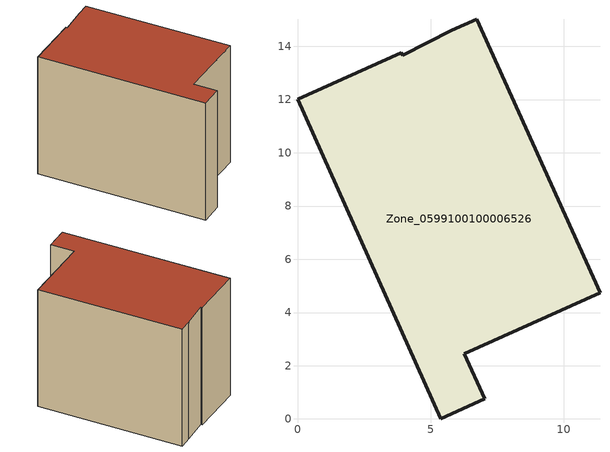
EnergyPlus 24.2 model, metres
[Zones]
Zone_0599100100006526
 floor ground (C_G): 0,12.01 3.9,13.76 3.95,13.66 5.79,14.6 6.74,15.03 11.37,4.74 6.27,2.45 7.03,0.76 5.38,0 z0
 wall outside (C_F): 3.95,13.66 3.9,13.76 0,12.01 5.38,0 7.03,0.76 6.27,2.45 11.37,4.74 6.74,15.03 5.79,14.6 3.95,13.66 z0:9.69
 roof outside (C_R): 3.9,13.76 0,12.01 5.38,0 7.03,0.76 6.27,2.45 11.37,4.74 6.74,15.03 5.79,14.6 3.95,13.66 z9.69
[BUILDING]
Pand.0599100100006526: North Axis=0; Terrain=City; Loads Convergence Tolerance Value=0.04; Temperature Convergence Tolerance Value=0.4; Solar Distribution=FullExterior; Maximum Number of Warmup Days=25; Minimum Number of Warmup Days=1
[Site:Location]
Rotterdam.The.Hague.AP_ZH_NLD Design_Conditions: Latitude=51.96; Longitude=4.45; Time Zone=1; Elevation=-4.5
[SITE:GROUNDTEMPERATURE:BUILDINGSURFACE]
18, 18, 18, 18, 18, 18, 18, 18, 18, 18, 18, 18
[MATERIAL] Thermal Absorptance=0.9; Solar Absorptance=0.7; Visible Absorptance=0.7
Name | Roughness | Thickness | Conductivity | Density | Specific Heat
G.TC.2015-2018 | MediumSmooth | 0.15 | 0.0428571 | 540 | 1210
F.TC.2015-2018 | Rough | 0.3 | 0.0666667 | 1920 | 840
R.TC.2015-2018 | MediumRough | 0.2 | 0.0333333 | 1500 | 1000
[CONSTRUCTION]
C_G: G.TC.2015-2018
C_F: F.TC.2015-2018
C_R: R.TC.2015-2018
[ZONE]
Zone_0599100100006526: Type=1; Multiplier=1; Ceiling Height=Autocalculate; Volume=Autocalculate; Floor Area=autocalculate; Part of Total Floor Area=Yes
[ZONEINFILTRATION:DESIGNFLOWRATE]
Infil_Zone_0599100100006526: Zone or ZoneList or Space or SpaceList=Zone_0599100100006526; Schedule=AlwaysOn; Design Flow Rate Calculation Method=Flow/Area; Flow Rate per Floor Area=0.0015; Constant Term Coefficient=1; Temperature Term Coefficient=0; Velocity Term Coefficient=0; Velocity Squared Term Coefficient=0
[HVACTEMPLATE:ZONE:IDEALLOADSAIRSYSTEM]
Zone_0599100100006526: Maximum Heating Supply Air Temperature=50; Minimum Cooling Supply Air Temperature=13; Maximum Heating Supply Air Humidity Ratio=0.0156; Minimum Cooling Supply Air Humidity Ratio=0.0077; Heating Limit=NoLimit; Cooling Limit=NoLimit; Dehumidification Control Type=ConstantSensibleHeatRatio; Cooling Sensible Heat Ratio=0.7; Dehumidification Setpoint=60; Humidification Control Type=None; Humidification Setpoint=30; Outdoor Air Method=None; Outdoor Air Flow Rate per Person=0.00944; Outdoor Air Flow Rate per Zone Floor Area=0; Outdoor Air Flow Rate per Zone=0; Demand Controlled Ventilation Type=None; Outdoor Air Economizer Type=NoEconomizer; Heat Recovery Type=None; Sensible Heat Recovery Effectiveness=0.7; Latent Heat Recovery Effectiveness=0.65
[ZONECONTROL:THERMOSTAT]
ThermostatControl_Zone_0599100100006526: Zone or ZoneList=Zone_0599100100006526; Control Type Schedule=DualSetpointControlType; Control 1=Thermostat_Zone_0599100100006526; Temperature Difference Between Cutout And Setpoint=0
[THERMOSTATSETPOINT:DUALSETPOINT]
Thermostat_Zone_0599100100006526: Heating Setpoint Temperature Schedule=HeatingSetpoint_Zone_0599100100006526; Cooling Setpoint Temperature Schedule=CoolingSetpoint_Zone_0599100100006526
[SCHEDULE:COMPACT]
HeatingSetpoint_Zone_0599100100006526: Through: 12/31, For: AllDays, Until: 24:00, 21
CoolingSetpoint_Zone_0599100100006526: Through: 12/31, For: AllDays, Until: 24:00, 24
DualSetpointControlType: Through: 12/31, For: AllDays, Until: 24:00, 4
AlwaysOn: Through: 12/31, For: AllDays, Until: 24:00, 1
